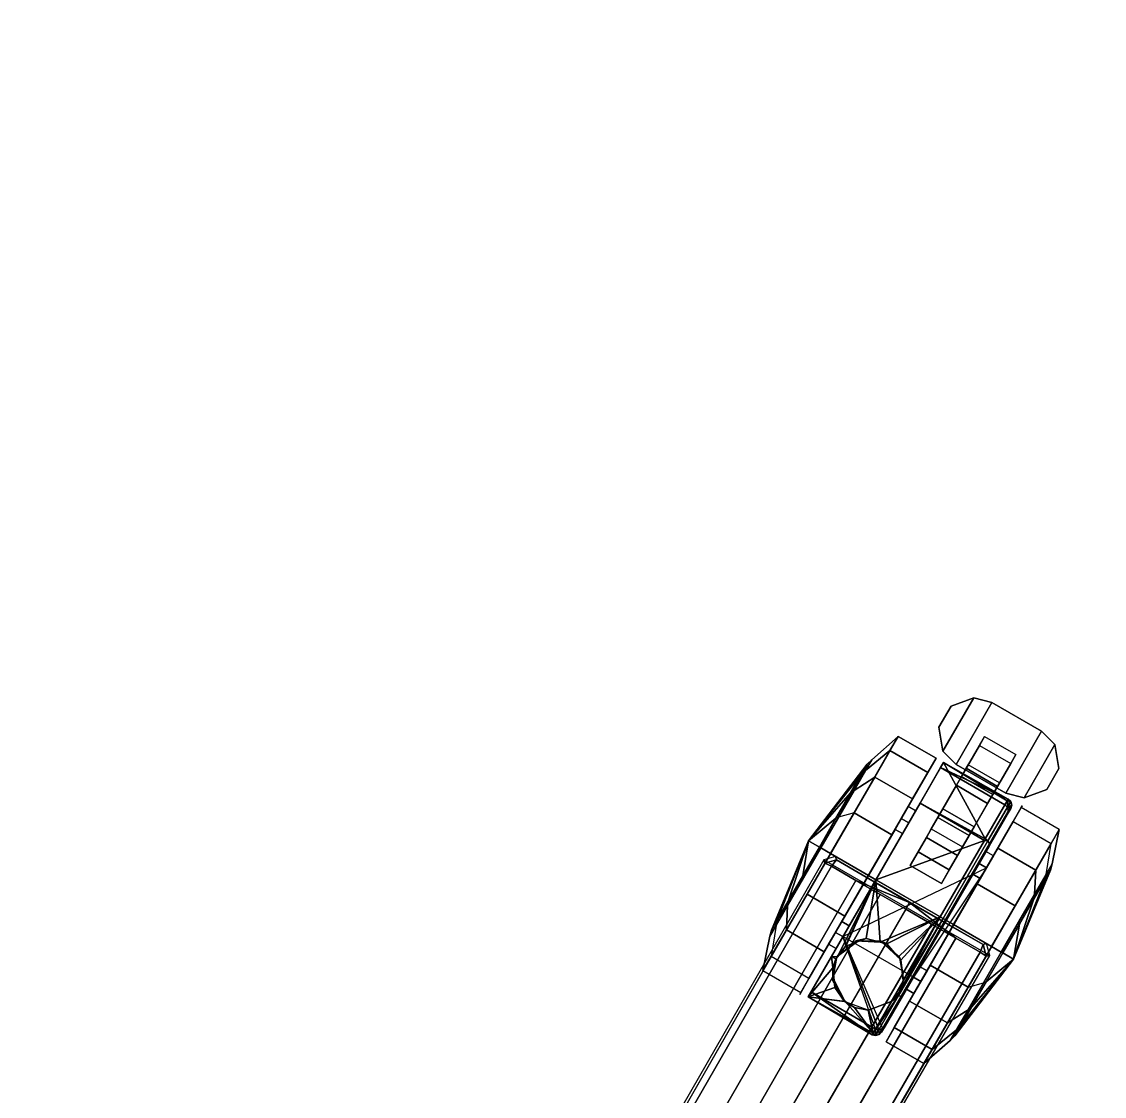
# Model space of a CAD drawing. Header units: inches. Extents: x -1507 to 39677, y -2256 to 26424.
# Drawn here: x 2717.25 to 2726.72, y 1595.8 to 1605.19 of the extents above; entities that cross this region are included whole.
import ezdxf

# ---------------------------------------------------------------- set-up
doc = ezdxf.new("R2010")
doc.units = ezdxf.units.IN
doc.layers.add('table leg', color=7, linetype='Continuous')
doc.layers.add('table top', color=7, linetype='Continuous')

msp = doc.modelspace()

# ---------------------------------------------------------------- linework, layer by layer
at = {"layer": 'table leg'}
for points in [[(2725.2707, 1599.0231, 120.6092), (2725.3765, 1599.2064, 120.6092), (2725.575, 1599.2802, 120.6092), (2725.306, 1598.8143, 120.6092)], [(2725.575, 1599.2802, 120.7692), (2725.3765, 1599.2064, 120.7692), (2725.2707, 1599.0231, 120.7692), (2725.306, 1598.8143, 120.7692)], [(2725.422, 1598.6971, 120.6092), (2725.306, 1598.8143, 120.6092), (2725.575, 1599.2802, 120.6092), (2725.7345, 1599.2383, 120.6092)], [(2725.575, 1599.2802, 120.7692), (2725.306, 1598.8143, 120.7692), (2725.422, 1598.6971, 120.7692), (2725.7345, 1599.2383, 120.7692)], [(2725.575, 1599.2802, 120.7692), (2725.575, 1599.2802, 120.6092), (2725.3765, 1599.2064, 120.6092), (2725.3765, 1599.2064, 120.7692)], [(2725.575, 1599.2802, 120.7692), (2725.7345, 1599.2383, 120.7692), (2725.7345, 1599.2383, 120.6092), (2725.575, 1599.2802, 120.6092)], [(2725.2707, 1599.0231, 120.7692), (2725.3765, 1599.2064, 120.7692), (2725.3765, 1599.2064, 120.6092), (2725.2707, 1599.0231, 120.6092)], [(2725.422, 1598.6971, 120.6092), (2725.7345, 1599.2383, 120.6092), (2726.1675, 1598.9883, 120.6092), (2725.855, 1598.4471, 120.6092)], [(2726.1675, 1598.9883, 120.7692), (2725.7345, 1599.2383, 120.7692), (2725.422, 1598.6971, 120.7692), (2725.855, 1598.4471, 120.7692)], [(2726.1675, 1598.9883, 120.7692), (2726.1675, 1598.9883, 120.6092), (2725.7345, 1599.2383, 120.6092), (2725.7345, 1599.2383, 120.7692)], [(2725.2707, 1599.0231, 120.7692), (2725.2707, 1599.0231, 120.6092), (2725.306, 1598.8143, 120.6092), (2725.306, 1598.8143, 120.7692)], [(2726.0145, 1598.4052, 120.6092), (2725.855, 1598.4471, 120.6092), (2726.1675, 1598.9883, 120.6092), (2726.2835, 1598.8711, 120.6092)], [(2726.1675, 1598.9883, 120.7692), (2725.855, 1598.4471, 120.7692), (2726.0145, 1598.4052, 120.7692), (2726.2835, 1598.8711, 120.7692)], [(2726.2835, 1598.8711, 120.7692), (2726.2835, 1598.8711, 120.6092), (2726.1675, 1598.9883, 120.6092), (2726.1675, 1598.9883, 120.7692)], [(2724.9146, 1598.9428, 121.1375), (2724.684, 1598.7395, 121.0862), (2724.5293, 1598.4717, 121.6218), (2724.7094, 1598.5873, 121.8484)], [(2724.8433, 1598.8193, 120.3292), (2724.6303, 1598.6465, 120.4771), (2724.684, 1598.7395, 121.0862), (2724.9146, 1598.9428, 121.1375)], [(2725.0406, 1598.3961, 121.8484), (2725.2458, 1598.7515, 121.1375), (2724.9146, 1598.9428, 121.1375), (2724.7094, 1598.5873, 121.8484)], [(2725.2458, 1598.7515, 121.1375), (2725.1746, 1598.6281, 120.3292), (2724.8433, 1598.8193, 120.3292), (2724.9146, 1598.9428, 121.1375)], [(2724.5289, 1598.2748, 119.8015), (2724.3934, 1598.2362, 120.0795), (2724.6303, 1598.6465, 120.4771), (2724.8433, 1598.8193, 120.3292)], [(2725.1746, 1598.6281, 120.3292), (2724.8601, 1598.0835, 119.8015), (2724.5289, 1598.2748, 119.8015), (2724.8433, 1598.8193, 120.3292)], [(2725.422, 1598.6971, 120.7692), (2725.306, 1598.8143, 120.7692), (2725.306, 1598.8143, 120.6092), (2725.422, 1598.6971, 120.6092)], [(2725.8981, 1598.7068, 120.2054), (2725.7408, 1598.4343, 119.9368), (2725.468, 1598.5918, 119.9368), (2725.6254, 1598.8643, 120.2054)], [(2726.0145, 1598.4052, 120.6092), (2726.2835, 1598.8711, 120.6092), (2726.3188, 1598.6624, 120.6092), (2726.213, 1598.479, 120.6092)], [(2726.3188, 1598.6624, 120.7692), (2726.2835, 1598.8711, 120.7692), (2726.0145, 1598.4052, 120.7692), (2726.213, 1598.479, 120.7692)], [(2726.2835, 1598.8711, 120.7692), (2726.3188, 1598.6624, 120.7692), (2726.3188, 1598.6624, 120.6092), (2726.2835, 1598.8711, 120.6092)], [(2724.4992, 1598.4489, 121.5803), (2724.6446, 1598.7007, 121.0768), (2724.131, 1598.0306, 120.9292)], [(2724.6446, 1598.7007, 121.0768), (2724.5941, 1598.6132, 120.5042), (2724.131, 1598.0306, 120.9292)], [(2724.4992, 1598.4489, 121.5803), (2724.5293, 1598.4717, 121.6218), (2724.684, 1598.7395, 121.0862), (2724.6446, 1598.7007, 121.0768)], [(2724.6446, 1598.7007, 121.0768), (2724.684, 1598.7395, 121.0862), (2724.6303, 1598.6465, 120.4771), (2724.5941, 1598.6132, 120.5042)], [(2725.1065, 1598.3606, 121.8465), (2725.6764, 1598.0477, 121.8346), (2725.3111, 1598.715, 121.1318)], [(2725.3111, 1598.715, 121.1318), (2725.8768, 1598.3949, 121.0954), (2725.2854, 1598.6705, 120.5292)], [(2725.8686, 1598.3806, 121.1259), (2725.3111, 1598.715, 121.1318), (2725.6764, 1598.0477, 121.8346)], [(2725.8768, 1598.3949, 121.0954), (2725.3111, 1598.715, 121.1318), (2725.8686, 1598.3806, 121.1259)], [(2725.422, 1598.6971, 120.7692), (2725.422, 1598.6971, 120.6092), (2725.855, 1598.4471, 120.6092), (2725.855, 1598.4471, 120.7692)], [(2724.131, 1598.0306, 120.9292), (2724.5941, 1598.6132, 120.5042), (2724.3714, 1598.2275, 120.1304)], [(2724.5941, 1598.6132, 120.5042), (2724.6303, 1598.6465, 120.4771), (2724.3934, 1598.2362, 120.0795), (2724.3714, 1598.2275, 120.1304)], [(2725.8483, 1598.3455, 120.5292), (2725.2854, 1598.6705, 120.5292), (2725.8768, 1598.3949, 121.0954)], [(2725.6968, 1598.358, 120.208), (2725.7826, 1598.5066, 120.3734), (2725.5098, 1598.6641, 120.3734), (2725.424, 1598.5155, 120.208)], [(2725.7826, 1598.5066, 120.3734), (2725.7999, 1598.5366, 120.6092), (2725.5271, 1598.6941, 120.6092), (2725.5098, 1598.6641, 120.3734)], [(2726.213, 1598.479, 120.7692), (2726.213, 1598.479, 120.6092), (2726.3188, 1598.6624, 120.6092), (2726.3188, 1598.6624, 120.7692)], [(2724.7094, 1598.5873, 121.8484), (2724.5293, 1598.4717, 121.6218), (2724.2388, 1597.9684, 121.8333), (2724.3237, 1597.9193, 122.1292)], [(2724.6549, 1597.7281, 122.1292), (2725.0406, 1598.3961, 121.8484), (2724.7094, 1598.5873, 121.8484), (2724.3237, 1597.9193, 122.1292)], [(2725.7408, 1598.4343, 119.9368), (2725.5343, 1598.0766, 119.9114), (2725.2615, 1598.2341, 119.9114), (2725.468, 1598.5918, 119.9368)], [(2725.5783, 1598.1528, 120.1821), (2725.6968, 1598.358, 120.208), (2725.424, 1598.5155, 120.208), (2725.3055, 1598.3103, 120.1821)], [(2724.131, 1598.0306, 120.9292), (2724.226, 1597.9757, 121.7792), (2724.4992, 1598.4489, 121.5803)], [(2724.226, 1597.9757, 121.7792), (2724.2388, 1597.9684, 121.8333), (2724.5293, 1598.4717, 121.6218), (2724.4992, 1598.4489, 121.5803)], [(2725.855, 1598.4471, 120.7692), (2725.855, 1598.4471, 120.6092), (2726.0145, 1598.4052, 120.6092), (2726.0145, 1598.4052, 120.7692)], [(2726.213, 1598.479, 120.7692), (2726.0145, 1598.4052, 120.7692), (2726.0145, 1598.4052, 120.6092), (2726.213, 1598.479, 120.6092)], [(2724.7197, 1597.6907, 122.1292), (2725.6683, 1598.0337, 121.8406), (2725.1065, 1598.3606, 121.8465)], [(2725.0023, 1598.3302, 121.0116), (2724.8872, 1598.1308, 121.4525), (2724.9522, 1598.0933, 121.4525), (2725.0673, 1598.2927, 121.0116)], [(2725.6764, 1598.0477, 121.8346), (2725.1065, 1598.3606, 121.8465), (2725.6683, 1598.0337, 121.8406)], [(2725.6764, 1598.0477, 121.8346), (2725.6988, 1598.0293, 121.8291), (2725.898, 1598.3744, 121.0944), (2725.8686, 1598.3806, 121.1259)], [(2725.907, 1598.3416, 121.0911), (2725.898, 1598.3744, 121.0944), (2725.6988, 1598.0293, 121.8291), (2725.7118, 1598.0035, 121.8109)], [(2725.907, 1598.3416, 121.0911), (2725.7118, 1598.0035, 121.8109), (2725.7087, 1597.9836, 121.7893), (2725.8991, 1598.3134, 121.0871)], [(2725.9904, 1598.3216, 121.1375), (2725.7852, 1597.9662, 121.8484), (2726.1165, 1597.775, 121.8484), (2726.3217, 1598.1304, 121.1375)], [(2725.8768, 1598.3949, 121.0954), (2725.8681, 1598.3234, 120.5292), (2725.8483, 1598.3455, 120.5292)], [(2725.8681, 1598.3234, 120.5292), (2725.8768, 1598.3949, 121.0954), (2725.898, 1598.3744, 121.0944)], [(2725.8722, 1598.3188, 120.5292), (2725.8681, 1598.3234, 120.5292), (2725.898, 1598.3744, 121.0944)], [(2725.8686, 1598.3806, 121.1259), (2725.898, 1598.3744, 121.0944), (2725.8768, 1598.3949, 121.0954)], [(2725.898, 1598.3744, 121.0944), (2725.907, 1598.3416, 121.0911), (2725.8722, 1598.3188, 120.5292)], [(2725.8748, 1598.2899, 120.5292), (2725.8722, 1598.3188, 120.5292), (2725.907, 1598.3416, 121.0911)], [(2725.8758, 1598.2791, 120.5292), (2725.8748, 1598.2899, 120.5292), (2725.907, 1598.3416, 121.0911)], [(2725.8758, 1598.2791, 120.5292), (2725.907, 1598.3416, 121.0911), (2725.8991, 1598.3134, 121.0871)], [(2724.8601, 1598.0835, 119.8015), (2724.4497, 1597.3727, 119.8015), (2724.1185, 1597.5639, 119.8015), (2724.5289, 1598.2748, 119.8015)], [(2724.3714, 1598.2275, 120.1304), (2724.226, 1597.9757, 120.0792), (2724.131, 1598.0306, 120.9292)], [(2724.3714, 1598.2275, 120.1304), (2724.3934, 1598.2362, 120.0795), (2724.2388, 1597.9684, 120.025), (2724.226, 1597.9757, 120.0792)], [(2725.5343, 1598.0766, 119.9114), (2725.3617, 1597.7776, 120.1394), (2725.0889, 1597.9351, 120.1394), (2725.2615, 1598.2341, 119.9114)], [(2725.4766, 1597.9767, 120.3064), (2725.5783, 1598.1528, 120.1821), (2725.3055, 1598.3103, 120.1821), (2725.2038, 1598.1342, 120.3064)], [(2725.8991, 1598.3134, 121.0871), (2725.8683, 1598.2602, 120.5292), (2725.8758, 1598.2791, 120.5292)], [(2724.8872, 1598.1308, 121.4525), (2724.6548, 1597.7282, 121.6292), (2724.7197, 1597.6907, 121.6292), (2724.9522, 1598.0933, 121.4525)], [(2725.6047, 1597.6536, 119.8015), (2725.9192, 1598.1982, 120.3292), (2726.2504, 1598.0069, 120.3292), (2725.936, 1597.4624, 119.8015)], [(2726.1165, 1597.775, 121.8484), (2726.1063, 1597.5612, 121.6218), (2726.2609, 1597.829, 121.0862), (2726.3217, 1598.1304, 121.1375)], [(2726.3217, 1598.1304, 121.1375), (2726.2609, 1597.829, 121.0862), (2726.2072, 1597.736, 120.4771), (2726.2504, 1598.0069, 120.3292)], [(2725.6683, 1598.0337, 121.8406), (2724.7197, 1597.6907, 122.1292), (2725.2826, 1597.3657, 122.1292)], [(2725.2826, 1597.3657, 122.1292), (2725.3074, 1597.3514, 122.1219), (2725.6988, 1598.0293, 121.8291), (2725.6683, 1598.0337, 121.8406)], [(2725.6683, 1598.0337, 121.8406), (2725.6988, 1598.0293, 121.8291), (2725.6764, 1598.0477, 121.8346)], [(2723.858, 1597.3382, 120.5042), (2723.8075, 1597.2508, 121.0768), (2724.131, 1598.0306, 120.9292)], [(2724.131, 1598.0306, 120.9292), (2723.8075, 1597.2508, 121.0768), (2723.9528, 1597.5026, 121.5803)], [(2724.0807, 1597.724, 120.1304), (2723.858, 1597.3382, 120.5042), (2724.131, 1598.0306, 120.9292)], [(2724.3237, 1597.9193, 122.1292), (2724.2388, 1597.9684, 121.8333), (2723.9482, 1597.4651, 121.6218), (2723.938, 1597.2513, 121.8484)], [(2723.9528, 1597.5026, 121.5803), (2723.9482, 1597.4651, 121.6218), (2724.2388, 1597.9684, 121.8333), (2724.226, 1597.9757, 121.7792)], [(2723.9528, 1597.5026, 121.5803), (2724.226, 1597.9757, 121.7792), (2724.131, 1598.0306, 120.9292)], [(2724.226, 1597.9757, 120.0792), (2724.0807, 1597.724, 120.1304), (2724.131, 1598.0306, 120.9292)], [(2724.226, 1597.9757, 120.0792), (2724.2388, 1597.9684, 120.025), (2724.0841, 1597.7006, 120.0795), (2724.0807, 1597.724, 120.1304)], [(2725.7118, 1598.0035, 121.8109), (2725.6988, 1598.0293, 121.8291), (2725.3074, 1597.3514, 122.1219), (2725.3283, 1597.3393, 122.0978)], [(2725.7118, 1598.0035, 121.8109), (2725.3283, 1597.3393, 122.0978), (2725.3346, 1597.3357, 122.0692), (2725.7087, 1597.9836, 121.7893)], [(2725.7852, 1597.9662, 121.8484), (2725.3995, 1597.2982, 122.1292), (2725.7308, 1597.1069, 122.1292), (2726.1165, 1597.775, 121.8484)], [(2724.2693, 1597.0601, 121.8484), (2724.6549, 1597.7281, 122.1292), (2724.3237, 1597.9193, 122.1292), (2723.938, 1597.2513, 121.8484)], [(2724.3666, 1597.8945, 122.2895), (2724.2661, 1597.8658, 122.2923), (2724.2741, 1597.8359, 122.918), (2724.3746, 1597.8645, 122.918)], [(2725.7147, 1597.0295, 122.2923), (2725.6874, 1597.1319, 122.2895), (2724.3666, 1597.8945, 122.2895), (2724.2661, 1597.8658, 122.2923)], [(2724.2741, 1597.8359, 122.918), (2724.3311, 1597.808, 122.9894), (2724.3746, 1597.8645, 122.918)], [(2724.3311, 1597.808, 122.9894), (2724.5443, 1597.6849, 123.0233), (2725.015, 1597.4924, 122.9763), (2724.3746, 1597.8645, 122.918)], [(2725.6574, 1597.1239, 122.918), (2725.6874, 1597.1319, 122.2895), (2724.3666, 1597.8945, 122.2895), (2724.3746, 1597.8645, 122.918)], [(2724.3746, 1597.8645, 122.918), (2724.3746, 1597.8645, 122.918), (2725.015, 1597.4924, 122.9763), (2725.6574, 1597.1239, 122.918)], [(2725.3617, 1597.7776, 120.1394), (2725.2922, 1597.6573, 120.5292), (2725.0194, 1597.8148, 120.5292), (2725.0889, 1597.9351, 120.1394)], [(2725.6821, 1597.9377, 121.0116), (2725.567, 1597.7383, 121.4525), (2725.632, 1597.7008, 121.4525), (2725.7471, 1597.9002, 121.0116)], [(2721.3345, 1592.7124, 123.3749), (2721.3847, 1592.6879, 123.4446), (2724.3311, 1597.808, 122.9894), (2724.2741, 1597.8359, 122.918)], [(2721.5952, 1592.5663, 123.484), (2724.5443, 1597.6849, 123.0233), (2724.3311, 1597.808, 122.9894), (2721.3847, 1592.6879, 123.4446)], [(2725.0474, 1596.8382, 120.5292), (2724.4325, 1597.1932, 120.5292), (2725.6868, 1597.7957, 120.5292)], [(2725.7308, 1597.1069, 122.1292), (2725.8157, 1597.0579, 121.8333), (2726.1063, 1597.5612, 121.6218), (2726.1165, 1597.775, 121.8484)], [(2726.1965, 1597.6881, 120.5042), (2726.247, 1597.7755, 121.0768), (2725.9235, 1596.9957, 120.9292)], [(2725.9235, 1596.9957, 120.9292), (2726.247, 1597.7755, 121.0768), (2726.1016, 1597.5237, 121.5803)], [(2726.247, 1597.7755, 121.0768), (2726.2609, 1597.829, 121.0862), (2726.1063, 1597.5612, 121.6218), (2726.1016, 1597.5237, 121.5803)], [(2726.1965, 1597.6881, 120.5042), (2726.2072, 1597.736, 120.4771), (2726.2609, 1597.829, 121.0862), (2726.247, 1597.7755, 121.0768)], [(2721.8119, 1592.4412, 123.5206), (2724.7584, 1597.5613, 123.0476), (2724.5443, 1597.6849, 123.0233), (2721.5952, 1592.5663, 123.484)], [(2724.0807, 1597.724, 120.1304), (2724.0841, 1597.7006, 120.0795), (2723.8472, 1597.2903, 120.4771), (2723.858, 1597.3382, 120.5042)], [(2724.3329, 1597.0208, 121.8465), (2724.3848, 1597.0175, 121.8635), (2724.7197, 1597.6907, 122.1292)], [(2724.4482, 1597.1005, 121.9399), (2724.7197, 1597.6907, 122.1292), (2724.3848, 1597.0175, 121.8635)], [(2724.6548, 1597.7282, 121.6292), (2724.4223, 1597.3256, 121.4525), (2724.4873, 1597.2881, 121.4525), (2724.7197, 1597.6907, 121.6292)], [(2724.4482, 1597.1005, 121.9399), (2724.4587, 1597.1091, 121.9478), (2724.7197, 1597.6907, 122.1292)], [(2724.4587, 1597.1091, 121.9478), (2724.5504, 1597.1435, 121.988), (2724.6362, 1597.1758, 122.0256), (2724.7197, 1597.6907, 122.1292)], [(2724.7584, 1597.5613, 123.0476), (2724.9816, 1597.4324, 123.0699), (2725.015, 1597.4924, 122.9763), (2724.5443, 1597.6849, 123.0233)], [(2724.7197, 1597.6907, 122.1292), (2724.6362, 1597.1758, 122.0256), (2724.756, 1597.1453, 122.0396)], [(2724.756, 1597.1453, 122.0396), (2725.2826, 1597.3657, 122.1292), (2724.7197, 1597.6907, 122.1292)], [(2725.567, 1597.7383, 121.4525), (2725.3346, 1597.3357, 121.6292), (2725.3995, 1597.2982, 121.6292), (2725.632, 1597.7008, 121.4525)], [(2725.9738, 1597.3023, 120.1304), (2726.1965, 1597.6881, 120.5042), (2725.9235, 1596.9957, 120.9292)], [(2725.9738, 1597.3023, 120.1304), (2725.9703, 1597.3257, 120.0795), (2726.2072, 1597.736, 120.4771), (2726.1965, 1597.6881, 120.5042)], [(2724.9816, 1597.4324, 123.0699), (2724.7584, 1597.5613, 123.0476), (2721.8119, 1592.4412, 123.5206), (2722.0289, 1592.3159, 123.5417)], [(2724.4497, 1597.3727, 119.8015), (2724.1353, 1596.8281, 120.3292), (2723.8041, 1597.0193, 120.3292), (2724.1185, 1597.5639, 119.8015)], [(2725.1943, 1596.9428, 119.8015), (2725.6047, 1597.6536, 119.8015), (2725.936, 1597.4624, 119.8015), (2725.5256, 1596.7515, 119.8015)], [(2726.1016, 1597.5237, 121.5803), (2726.1063, 1597.5612, 121.6218), (2725.8157, 1597.0579, 121.8333), (2725.8285, 1597.0506, 121.7792)], [(2723.8075, 1597.2508, 121.0768), (2723.7935, 1597.1972, 121.0862), (2723.9482, 1597.4651, 121.6218), (2723.9528, 1597.5026, 121.5803)], [(2725.4188, 1597.18, 123.0233), (2725.015, 1597.4924, 122.9763), (2724.9816, 1597.4324, 123.0699), (2725.2048, 1597.3035, 123.0476)], [(2725.4188, 1597.18, 123.0233), (2725.6321, 1597.0568, 122.9894), (2725.6574, 1597.1239, 122.918), (2725.015, 1597.4924, 122.9763)], [(2726.1016, 1597.5237, 121.5803), (2725.8285, 1597.0506, 121.7792), (2725.9235, 1596.9957, 120.9292)], [(2722.0269, 1592.3171, 123.5417), (2722.244, 1592.1918, 123.5206), (2725.2048, 1597.3035, 123.0476), (2724.9816, 1597.4324, 123.0699)], [(2723.938, 1597.2513, 121.8484), (2723.9482, 1597.4651, 121.6218), (2723.7935, 1597.1972, 121.0862), (2723.7328, 1596.8959, 121.1375)], [(2722.4606, 1592.0667, 123.484), (2725.4188, 1597.18, 123.0233), (2725.2048, 1597.3035, 123.0476), (2722.244, 1592.1918, 123.5206)], [(2723.7328, 1596.8959, 121.1375), (2723.7935, 1597.1972, 121.0862), (2723.8472, 1597.2903, 120.4771), (2723.8041, 1597.0193, 120.3292)], [(2723.858, 1597.3382, 120.5042), (2723.8472, 1597.2903, 120.4771), (2723.7935, 1597.1972, 121.0862), (2723.8075, 1597.2508, 121.0768)], [(2724.4223, 1597.3256, 121.4525), (2724.3072, 1597.1262, 121.0116), (2724.3721, 1597.0887, 121.0116), (2724.4873, 1597.2881, 121.4525)], [(2725.2826, 1597.3657, 122.1292), (2724.756, 1597.1453, 122.0396), (2724.8152, 1597.1303, 122.0465)], [(2725.2826, 1597.3657, 122.1292), (2724.8152, 1597.1303, 122.0465), (2724.9159, 1597.014, 122.0252)], [(2724.9159, 1597.014, 122.0252), (2724.9393, 1596.9871, 122.0202), (2725.2826, 1597.3657, 122.1292)], [(2725.3283, 1597.3393, 122.0978), (2725.3074, 1597.3514, 122.1219), (2724.916, 1596.6735, 121.8291), (2724.9448, 1596.6751, 121.8109)], [(2725.3074, 1597.3514, 122.1219), (2724.9228, 1596.7074, 121.8626), (2724.916, 1596.6735, 121.8291)], [(2725.3074, 1597.3514, 122.1219), (2725.2826, 1597.3657, 122.1292), (2724.9228, 1596.7074, 121.8626)], [(2724.9592, 1596.8055, 121.9399), (2724.9228, 1596.7074, 121.8626), (2725.2826, 1597.3657, 122.1292)], [(2724.9588, 1596.8093, 121.9416), (2725.2826, 1597.3657, 122.1292), (2724.9393, 1596.9871, 122.0202)], [(2725.3283, 1597.3393, 122.0978), (2724.9448, 1596.6751, 121.8109), (2724.9605, 1596.6878, 121.7893), (2725.3346, 1597.3357, 122.0692)], [(2725.2826, 1597.3657, 122.1292), (2724.9588, 1596.8093, 121.9416), (2724.9592, 1596.8055, 121.9399)], [(2725.3995, 1597.2982, 122.1292), (2725.0139, 1596.6302, 121.8484), (2725.3451, 1596.4389, 121.8484), (2725.7308, 1597.1069, 122.1292)], [(2725.3346, 1597.3357, 121.6292), (2725.1021, 1596.9331, 121.4525), (2725.1671, 1596.8956, 121.4525), (2725.3995, 1597.2982, 121.6292)], [(2725.8285, 1597.0506, 120.0792), (2725.8157, 1597.0579, 120.025), (2725.9703, 1597.3257, 120.0795), (2725.9738, 1597.3023, 120.1304)], [(2725.8285, 1597.0506, 120.0792), (2725.9738, 1597.3023, 120.1304), (2725.9235, 1596.9957, 120.9292)], [(2724.0641, 1596.7046, 121.1375), (2724.2693, 1597.0601, 121.8484), (2723.938, 1597.2513, 121.8484), (2723.7328, 1596.8959, 121.1375)], [(2724.3072, 1597.1262, 121.0116), (2724.3675, 1597.2307, 120.5292), (2724.4325, 1597.1932, 120.5292), (2724.3721, 1597.0887, 121.0116)], [(2724.4325, 1597.1932, 120.5292), (2724.7774, 1596.3907, 120.5292), (2724.7455, 1596.3794, 120.5292)], [(2724.7455, 1596.3794, 120.5292), (2724.7169, 1596.3859, 120.5292), (2724.4325, 1597.1932, 120.5292), (2724.7455, 1596.3794, 120.5292)], [(2722.6712, 1591.9451, 123.4446), (2725.6321, 1597.0568, 122.9894), (2725.4188, 1597.18, 123.0233), (2722.4606, 1592.0667, 123.484)], [(2724.4482, 1597.1005, 121.9399), (2724.3848, 1597.0175, 121.8635), (2724.3707, 1596.999, 121.8465), (2724.3815, 1597.0199, 122.3292)], [(2724.5453, 1597.1573, 122.3292), (2724.5504, 1597.1435, 121.988), (2724.3815, 1597.0199, 122.3292)], [(2724.4587, 1597.1091, 121.9478), (2724.3815, 1597.0199, 122.3292), (2724.5504, 1597.1435, 121.988)], [(2724.3815, 1597.0199, 122.3292), (2724.4587, 1597.1091, 121.9478), (2724.4482, 1597.1005, 121.9399)], [(2724.5504, 1597.1435, 121.988), (2724.5453, 1597.1573, 122.3292), (2724.6362, 1597.1758, 122.0256)], [(2724.756, 1597.1453, 122.0396), (2724.6362, 1597.1758, 122.0256), (2724.5453, 1597.1573, 122.3292)], [(2724.5453, 1597.1573, 122.3292), (2724.759, 1597.1573, 122.3292), (2724.756, 1597.1453, 122.0396)], [(2724.759, 1597.1573, 122.3292), (2724.8152, 1597.1303, 122.0465), (2724.756, 1597.1453, 122.0396)], [(2724.8152, 1597.1303, 122.0465), (2724.759, 1597.1573, 122.3292), (2724.9159, 1597.014, 122.0252)], [(2724.9228, 1597.0199, 122.3292), (2724.9159, 1597.014, 122.0252), (2724.759, 1597.1573, 122.3292)], [(2725.3451, 1596.4389, 121.8484), (2725.5251, 1596.5546, 121.6218), (2725.8157, 1597.0579, 121.8333), (2725.7308, 1597.1069, 122.1292)], [(2725.6321, 1597.0568, 122.9894), (2725.6848, 1597.0215, 122.918), (2725.6574, 1597.1239, 122.918)], [(2725.7147, 1597.0295, 122.2923), (2725.6874, 1597.1319, 122.2895), (2725.6574, 1597.1239, 122.918), (2725.6848, 1597.0215, 122.918)], [(2725.6848, 1597.0215, 122.918), (2725.6321, 1597.0568, 122.9894), (2722.6712, 1591.9451, 123.4446), (2722.7175, 1591.9139, 123.3749)], [(2724.1283, 1596.6664, 121.1318), (2724.3451, 1596.9219, 121.7731), (2724.3329, 1597.0208, 121.8465)], [(2724.3329, 1597.0208, 121.8465), (2724.3702, 1596.9984, 121.8459), (2724.3707, 1596.999, 121.8465)], [(2724.3702, 1596.9984, 121.8459), (2724.3329, 1597.0208, 121.8465), (2724.3451, 1596.9219, 121.7731)], [(2724.3848, 1597.0175, 121.8635), (2724.3329, 1597.0208, 121.8465), (2724.3707, 1596.999, 121.8465)], [(2724.3815, 1597.0199, 122.3292), (2724.3707, 1596.999, 121.8465), (2724.3702, 1596.9984, 121.8459), (2724.3444, 1596.8094, 122.3292)], [(2724.3444, 1596.8094, 122.3292), (2724.3702, 1596.9984, 121.8459), (2724.3451, 1596.9219, 121.7731)], [(2724.9159, 1597.014, 122.0252), (2724.9228, 1597.0199, 122.3292), (2724.9393, 1596.9871, 122.0202)], [(2724.9599, 1596.8094, 122.3292), (2724.9393, 1596.9871, 122.0202), (2724.9228, 1597.0199, 122.3292)], [(2725.5553, 1596.5774, 121.5803), (2725.4099, 1596.3256, 121.0768), (2725.9235, 1596.9957, 120.9292)], [(2725.4099, 1596.3256, 121.0768), (2725.4604, 1596.4131, 120.5042), (2725.9235, 1596.9957, 120.9292)], [(2725.9235, 1596.9957, 120.9292), (2725.4604, 1596.4131, 120.5042), (2725.6831, 1596.7988, 120.1304)], [(2725.8285, 1597.0506, 121.7792), (2725.8157, 1597.0579, 121.8333), (2725.5251, 1596.5546, 121.6218), (2725.5553, 1596.5774, 121.5803)], [(2725.9235, 1596.9957, 120.9292), (2725.8285, 1597.0506, 121.7792), (2725.5553, 1596.5774, 121.5803)], [(2725.6831, 1596.7988, 120.1304), (2725.6611, 1596.7901, 120.0795), (2725.8157, 1597.0579, 120.025), (2725.8285, 1597.0506, 120.0792)], [(2725.6831, 1596.7988, 120.1304), (2725.8285, 1597.0506, 120.0792), (2725.9235, 1596.9957, 120.9292)], [(2724.3611, 1596.7499, 121.6013), (2724.3555, 1596.8106, 121.6619), (2724.3451, 1596.9219, 121.7731), (2724.1283, 1596.6664, 121.1318)], [(2724.3555, 1596.8106, 121.6619), (2724.3444, 1596.8094, 122.3292), (2724.3451, 1596.9219, 121.7731)], [(2724.8799, 1596.3982, 120.3292), (2725.1943, 1596.9428, 119.8015), (2725.5256, 1596.7515, 119.8015), (2725.2112, 1596.2069, 120.3292)], [(2724.9393, 1596.9871, 122.0202), (2724.9599, 1596.8094, 122.3292), (2724.9588, 1596.8093, 121.9416)], [(2725.1021, 1596.9331, 121.4525), (2724.987, 1596.7337, 121.0116), (2725.052, 1596.6962, 121.0116), (2725.1671, 1596.8956, 121.4525)], [(2724.3444, 1596.8094, 122.3292), (2724.3555, 1596.8106, 121.6619), (2724.4513, 1596.6243, 122.3292)], [(2724.3611, 1596.7499, 121.6013), (2724.4513, 1596.6243, 122.3292), (2724.3555, 1596.8106, 121.6619)], [(2724.853, 1596.6243, 122.3292), (2724.9592, 1596.8055, 121.9399), (2724.9599, 1596.8094, 122.3292)], [(2724.9592, 1596.8055, 121.9399), (2724.853, 1596.6243, 122.3292), (2724.9228, 1596.7074, 121.8626)], [(2724.9592, 1596.8055, 121.9399), (2724.9588, 1596.8093, 121.9416), (2724.9599, 1596.8094, 122.3292)], [(2724.987, 1596.7337, 121.0116), (2725.0474, 1596.8382, 120.5292), (2725.1123, 1596.8007, 120.5292), (2725.052, 1596.6962, 121.0116)], [(2724.3611, 1596.7499, 121.6013), (2724.1283, 1596.6664, 121.1318), (2724.447, 1596.6279, 121.4977)], [(2724.154, 1596.7109, 120.5292), (2724.6884, 1596.3365, 121.0954), (2724.1283, 1596.6664, 121.1318)], [(2724.6884, 1596.3365, 121.0954), (2724.154, 1596.7109, 120.5292), (2724.7169, 1596.3859, 120.5292)], [(2724.4517, 1596.625, 121.4974), (2724.3611, 1596.7499, 121.6013), (2724.447, 1596.6279, 121.4977)], [(2724.3611, 1596.7499, 121.6013), (2724.4517, 1596.625, 121.4974), (2724.4513, 1596.6243, 122.3292)], [(2725.5256, 1596.7515, 119.8015), (2725.6611, 1596.7901, 120.0795), (2725.4242, 1596.3798, 120.4771), (2725.2112, 1596.2069, 120.3292)], [(2725.4604, 1596.4131, 120.5042), (2725.4242, 1596.3798, 120.4771), (2725.6611, 1596.7901, 120.0795), (2725.6831, 1596.7988, 120.1304)], [(2724.6962, 1596.35, 121.1269), (2724.1283, 1596.6664, 121.1318), (2724.6884, 1596.3365, 121.0954)], [(2724.1283, 1596.6664, 121.1318), (2724.6962, 1596.35, 121.1269), (2724.4517, 1596.625, 121.4974)], [(2724.4517, 1596.625, 121.4974), (2724.447, 1596.6279, 121.4977), (2724.1283, 1596.6664, 121.1318)], [(2724.5319, 1596.5752, 121.4918), (2724.4513, 1596.6243, 122.3292), (2724.4517, 1596.625, 121.4974)], [(2724.4513, 1596.6243, 122.3292), (2724.5319, 1596.5752, 121.4918), (2724.6521, 1596.5512, 122.3292)], [(2724.5319, 1596.5752, 121.4918), (2724.4517, 1596.625, 121.4974), (2724.6962, 1596.35, 121.1269)], [(2724.8525, 1596.6255, 121.7693), (2724.853, 1596.6243, 122.3292), (2724.6521, 1596.5512, 122.3292), (2724.6564, 1596.5512, 121.5637)], [(2724.8525, 1596.6255, 121.7693), (2724.6564, 1596.5512, 121.5637), (2724.6962, 1596.35, 121.1269)], [(2724.7168, 1596.3284, 121.0944), (2724.916, 1596.6735, 121.8291), (2724.6962, 1596.35, 121.1269)], [(2724.8561, 1596.6269, 121.7731), (2724.6962, 1596.35, 121.1269), (2724.916, 1596.6735, 121.8291)], [(2724.6962, 1596.35, 121.1269), (2724.8561, 1596.6269, 121.7731), (2724.8525, 1596.6255, 121.7693)], [(2724.9448, 1596.6751, 121.8109), (2724.916, 1596.6735, 121.8291), (2724.7168, 1596.3284, 121.0944), (2724.7496, 1596.337, 121.0911)], [(2724.9448, 1596.6751, 121.8109), (2724.7496, 1596.337, 121.0911), (2724.7701, 1596.3579, 121.0871), (2724.9605, 1596.6878, 121.7893)], [(2725.0139, 1596.6302, 121.8484), (2724.8087, 1596.2748, 121.1375), (2725.1399, 1596.0835, 121.1375), (2725.3451, 1596.4389, 121.8484)], [(2724.8525, 1596.6255, 121.7693), (2724.8561, 1596.6269, 121.7731), (2724.853, 1596.6243, 122.3292)], [(2724.9, 1596.6799, 121.8319), (2724.9228, 1596.7074, 121.8626), (2724.853, 1596.6243, 122.3292)], [(2724.9, 1596.6799, 121.8319), (2724.853, 1596.6243, 122.3292), (2724.8561, 1596.6269, 121.7731)], [(2724.916, 1596.6735, 121.8291), (2724.9, 1596.6799, 121.8319), (2724.8561, 1596.6269, 121.7731)], [(2724.9, 1596.6799, 121.8319), (2724.916, 1596.6735, 121.8291), (2724.9228, 1596.7074, 121.8626)], [(2724.6523, 1596.552, 121.5614), (2724.6521, 1596.5512, 122.3292), (2724.5319, 1596.5752, 121.4918)], [(2724.6962, 1596.35, 121.1269), (2724.6523, 1596.552, 121.5614), (2724.5319, 1596.5752, 121.4918)], [(2724.6564, 1596.5512, 121.5637), (2724.6521, 1596.5512, 122.3292), (2724.6523, 1596.552, 121.5614)], [(2724.6523, 1596.552, 121.5614), (2724.6962, 1596.35, 121.1269), (2724.6564, 1596.5512, 121.5637)], [(2725.1399, 1596.0835, 121.1375), (2725.3705, 1596.2868, 121.0862), (2725.5251, 1596.5546, 121.6218), (2725.3451, 1596.4389, 121.8484)], [(2725.5553, 1596.5774, 121.5803), (2725.5251, 1596.5546, 121.6218), (2725.3705, 1596.2868, 121.0862), (2725.4099, 1596.3256, 121.0768)], [(2724.7169, 1596.3859, 120.5292), (2724.7168, 1596.3284, 121.0944), (2724.6884, 1596.3365, 121.0954)], [(2724.6962, 1596.35, 121.1269), (2724.6884, 1596.3365, 121.0954), (2724.7168, 1596.3284, 121.0944)], [(2724.7168, 1596.3284, 121.0944), (2724.7169, 1596.3859, 120.5292), (2724.7399, 1596.3785, 120.5292)], [(2724.7399, 1596.3785, 120.5292), (2724.7455, 1596.3794, 120.5292), (2724.7168, 1596.3284, 121.0944)], [(2724.7496, 1596.337, 121.0911), (2724.7168, 1596.3284, 121.0944), (2724.7455, 1596.3794, 120.5292)], [(2724.7455, 1596.3794, 120.5292), (2724.7682, 1596.3827, 120.5292), (2724.7496, 1596.337, 121.0911)], [(2724.8008, 1596.4112, 120.5292), (2724.7701, 1596.3579, 121.0871), (2724.7496, 1596.337, 121.0911), (2724.7774, 1596.3907, 120.5292)], [(2724.7774, 1596.3907, 120.5292), (2724.7496, 1596.337, 121.0911), (2724.7682, 1596.3827, 120.5292)], [(2724.8087, 1596.2748, 121.1375), (2724.8799, 1596.3982, 120.3292), (2725.2112, 1596.2069, 120.3292), (2725.1399, 1596.0835, 121.1375)], [(2725.2112, 1596.2069, 120.3292), (2725.4242, 1596.3798, 120.4771), (2725.3705, 1596.2868, 121.0862), (2725.1399, 1596.0835, 121.1375)], [(2725.4099, 1596.3256, 121.0768), (2725.3705, 1596.2868, 121.0862), (2725.4242, 1596.3798, 120.4771), (2725.4604, 1596.4131, 120.5042)]]:
    msp.add_3dface(points, dxfattribs=at)
for points, invisible_edges in [([(2725.6254, 1598.8643, 120.2054), (2725.5098, 1598.6641, 120.3734), (2725.6704, 1598.9423, 120.6092)], 3), ([(2725.5271, 1598.6941, 120.6092), (2725.6704, 1598.9423, 120.6092), (2725.5098, 1598.6641, 120.3734)], 2), ([(2725.6704, 1598.9423, 120.6092), (2725.8981, 1598.7068, 120.2054), (2725.6254, 1598.8643, 120.2054)], 3), ([(2725.6704, 1598.9423, 120.6092), (2725.9432, 1598.7848, 120.6092), (2725.8981, 1598.7068, 120.2054)], 12), ([(2725.468, 1598.5918, 119.9368), (2725.424, 1598.5155, 120.208), (2725.6254, 1598.8643, 120.2054)], 3), ([(2725.5098, 1598.6641, 120.3734), (2725.6254, 1598.8643, 120.2054), (2725.424, 1598.5155, 120.208)], 3), ([(2725.0406, 1598.3961, 121.8484), (2724.8874, 1598.1307, 121.4525), (2725.2458, 1598.7515, 121.1375)], 3), ([(2725.0025, 1598.3301, 121.0116), (2725.2458, 1598.7515, 121.1375), (2724.8874, 1598.1307, 121.4525)], 3), ([(2725.2458, 1598.7515, 121.1375), (2725.0025, 1598.3301, 121.0116), (2725.1746, 1598.6281, 120.3292)], 3), ([(2725.2854, 1598.6705, 120.5292), (2725.0069, 1598.1882, 120.5292), (2725.3111, 1598.715, 121.1318)], 2), ([(2725.0673, 1598.2927, 121.0116), (2725.3111, 1598.715, 121.1318), (2725.0069, 1598.1882, 120.5292)], 3), ([(2725.3111, 1598.715, 121.1318), (2725.0673, 1598.2927, 121.0116), (2725.1065, 1598.3606, 121.8465)], 3), ([(2725.8981, 1598.7068, 120.2054), (2725.7826, 1598.5066, 120.3734), (2725.7408, 1598.4343, 119.9368)], 3), ([(2725.7826, 1598.5066, 120.3734), (2725.8981, 1598.7068, 120.2054), (2725.7999, 1598.5366, 120.6092)], 3), ([(2725.9432, 1598.7848, 120.6092), (2725.7999, 1598.5366, 120.6092), (2725.8981, 1598.7068, 120.2054)], 2), ([(2725.1746, 1598.6281, 120.3292), (2724.9422, 1598.2256, 120.5292), (2724.8601, 1598.0835, 119.8015)], 3), ([(2724.9422, 1598.2256, 120.5292), (2725.1746, 1598.6281, 120.3292), (2725.0025, 1598.3301, 121.0116)], 3), ([(2725.0069, 1598.1882, 120.5292), (2725.2854, 1598.6705, 120.5292), (2725.1614, 1598.0608, 120.5292)], 14), ([(2725.8483, 1598.3455, 120.5292), (2725.1614, 1598.0608, 120.5292), (2725.2854, 1598.6705, 120.5292)], 3), ([(2725.2615, 1598.2341, 119.9114), (2725.3055, 1598.3103, 120.1821), (2725.468, 1598.5918, 119.9368)], 3), ([(2725.424, 1598.5155, 120.208), (2725.468, 1598.5918, 119.9368), (2725.3055, 1598.3103, 120.1821)], 3), ([(2725.7408, 1598.4343, 119.9368), (2725.6968, 1598.358, 120.208), (2725.5343, 1598.0766, 119.9114)], 3), ([(2725.6968, 1598.358, 120.208), (2725.7408, 1598.4343, 119.9368), (2725.7826, 1598.5066, 120.3734)], 3), ([(2724.6549, 1597.7281, 122.1292), (2724.6549, 1597.7281, 121.6292), (2725.0406, 1598.3961, 121.8484)], 3), ([(2724.8874, 1598.1307, 121.4525), (2725.0406, 1598.3961, 121.8484), (2724.6549, 1597.7281, 121.6292)], 3), ([(2725.1065, 1598.3606, 121.8465), (2724.9522, 1598.0933, 121.4525), (2724.7197, 1597.6907, 122.1292)], 3), ([(2725.0069, 1598.1882, 120.5292), (2724.942, 1598.2257, 120.5292), (2725.0023, 1598.3302, 121.0116)], 12), ([(2724.9522, 1598.0933, 121.4525), (2725.1065, 1598.3606, 121.8465), (2725.0673, 1598.2927, 121.0116)], 3), ([(2725.0069, 1598.1882, 120.5292), (2725.0023, 1598.3302, 121.0116), (2725.0673, 1598.2927, 121.0116)], 3), ([(2725.1614, 1598.0608, 120.5292), (2725.8483, 1598.3455, 120.5292), (2725.8681, 1598.3234, 120.5292)], 13), ([(2725.5783, 1598.1528, 120.1821), (2725.5343, 1598.0766, 119.9114), (2725.6968, 1598.358, 120.208)], 3), ([(2725.7471, 1597.9002, 121.0116), (2725.9995, 1598.3374, 120.9292), (2725.6868, 1597.7957, 120.5292)], 3), ([(2725.9192, 1598.1982, 120.3292), (2725.6868, 1597.7957, 120.5292), (2725.9995, 1598.3374, 120.9292)], 3), ([(2725.7471, 1597.9002, 121.0116), (2725.9904, 1598.3216, 121.1375), (2725.9995, 1598.3374, 120.9292)], 13), ([(2725.9904, 1598.3216, 121.1375), (2725.7471, 1597.9002, 121.0116), (2725.7852, 1597.9662, 121.8484)], 3), ([(2725.8748, 1598.2899, 120.5292), (2725.8681, 1598.3234, 120.5292), (2725.8722, 1598.3188, 120.5292)], 1), ([(2725.9995, 1598.3374, 120.9292), (2726.2504, 1598.0069, 120.3292), (2725.9192, 1598.1982, 120.3292)], 3), ([(2725.9995, 1598.3374, 120.9292), (2725.9904, 1598.3216, 121.1375), (2726.3217, 1598.1304, 121.1375)], 14), ([(2726.2504, 1598.0069, 120.3292), (2725.9995, 1598.3374, 120.9292), (2726.3217, 1598.1304, 121.1375)], 3), ([(2724.1185, 1597.5639, 119.8015), (2724.2388, 1597.9684, 120.025), (2724.5289, 1598.2748, 119.8015)], 3), ([(2724.3934, 1598.2362, 120.0795), (2724.5289, 1598.2748, 119.8015), (2724.2388, 1597.9684, 120.025)], 3), ([(2724.3675, 1597.2307, 120.5292), (2724.942, 1598.2257, 120.5292), (2725.0194, 1597.8148, 120.5292)], 14), ([(2724.3677, 1597.2306, 120.5292), (2724.8601, 1598.0835, 119.8015), (2724.9422, 1598.2256, 120.5292)], 3), ([(2725.0069, 1598.1882, 120.5292), (2725.0194, 1597.8148, 120.5292), (2724.942, 1598.2257, 120.5292)], 3), ([(2725.0889, 1597.9351, 120.1394), (2725.2038, 1598.1342, 120.3064), (2725.2615, 1598.2341, 119.9114)], 3), ([(2725.8758, 1598.2791, 120.5292), (2725.1614, 1598.0608, 120.5292), (2725.8748, 1598.2899, 120.5292)], 3), ([(2725.1614, 1598.0608, 120.5292), (2725.8758, 1598.2791, 120.5292), (2725.4342, 1597.9033, 120.5292)], 3), ([(2725.3055, 1598.3103, 120.1821), (2725.2615, 1598.2341, 119.9114), (2725.2038, 1598.1342, 120.3064)], 3), ([(2725.4342, 1597.9033, 120.5292), (2725.8683, 1598.2602, 120.5292), (2725.2922, 1597.6573, 120.5292)], 3), ([(2725.6218, 1597.8332, 120.5292), (2725.2922, 1597.6573, 120.5292), (2725.8683, 1598.2602, 120.5292)], 3), ([(2725.8683, 1598.2602, 120.5292), (2725.4342, 1597.9033, 120.5292), (2725.8758, 1598.2791, 120.5292)], 3), ([(2725.7087, 1597.9836, 121.7893), (2725.567, 1597.7383, 121.4525), (2725.8991, 1598.3134, 121.0871)], 3), ([(2725.6821, 1597.9377, 121.0116), (2725.8991, 1598.3134, 121.0871), (2725.567, 1597.7383, 121.4525)], 3), ([(2725.6218, 1597.8332, 120.5292), (2725.8683, 1598.2602, 120.5292), (2725.6821, 1597.9377, 121.0116)], 2), ([(2725.8991, 1598.3134, 121.0871), (2725.6821, 1597.9377, 121.0116), (2725.8683, 1598.2602, 120.5292)], 3), ([(2725.0194, 1597.8148, 120.5292), (2725.0069, 1598.1882, 120.5292), (2725.1614, 1598.0608, 120.5292)], 3), ([(2725.2038, 1598.1342, 120.3064), (2725.0889, 1597.9351, 120.1394), (2725.1614, 1598.0608, 120.5292)], 3), ([(2725.1614, 1598.0608, 120.5292), (2725.4766, 1597.9767, 120.3064), (2725.2038, 1598.1342, 120.3064)], 3), ([(2725.5343, 1598.0766, 119.9114), (2725.5783, 1598.1528, 120.1821), (2725.3617, 1597.7776, 120.1394)], 3), ([(2725.4766, 1597.9767, 120.3064), (2725.3617, 1597.7776, 120.1394), (2725.5783, 1598.1528, 120.1821)], 3), ([(2725.9192, 1598.1982, 120.3292), (2725.6047, 1597.6536, 119.8015), (2725.6868, 1597.7957, 120.5292)], 14), ([(2724.8601, 1598.0835, 119.8015), (2724.3677, 1597.2306, 120.5292), (2724.4497, 1597.3727, 119.8015)], 3), ([(2724.7197, 1597.6907, 121.6292), (2724.7197, 1597.6907, 122.1292), (2724.9522, 1598.0933, 121.4525)], 3), ([(2725.0194, 1597.8148, 120.5292), (2725.1614, 1598.0608, 120.5292), (2725.0889, 1597.9351, 120.1394)], 2), ([(2725.1614, 1598.0608, 120.5292), (2725.4342, 1597.9033, 120.5292), (2725.4766, 1597.9767, 120.3064)], 12), ([(2724.2388, 1597.9684, 120.025), (2724.1185, 1597.5639, 119.8015), (2724.0841, 1597.7006, 120.0795)], 3), ([(2725.3617, 1597.7776, 120.1394), (2725.4766, 1597.9767, 120.3064), (2725.2922, 1597.6573, 120.5292)], 3), ([(2725.4342, 1597.9033, 120.5292), (2725.2922, 1597.6573, 120.5292), (2725.4766, 1597.9767, 120.3064)], 2), ([(2725.3346, 1597.3357, 122.0692), (2725.3346, 1597.3357, 121.6292), (2725.7087, 1597.9836, 121.7893)], 3), ([(2725.567, 1597.7383, 121.4525), (2725.7087, 1597.9836, 121.7893), (2725.3346, 1597.3357, 121.6292)], 3), ([(2725.7852, 1597.9662, 121.8484), (2725.632, 1597.7008, 121.4525), (2725.3995, 1597.2982, 122.1292)], 3), ([(2725.632, 1597.7008, 121.4525), (2725.7852, 1597.9662, 121.8484), (2725.7471, 1597.9002, 121.0116)], 3), ([(2726.2504, 1598.0069, 120.3292), (2726.2072, 1597.736, 120.4771), (2725.936, 1597.4624, 119.8015)], 3), ([(2719.8424, 1590.1723, 122.7413), (2721.3345, 1592.7124, 123.3749), (2724.2741, 1597.8359, 122.918), (2724.2661, 1597.8658, 122.2923)], 1), ([(2725.6868, 1597.7957, 120.5292), (2725.6218, 1597.8332, 120.5292), (2725.6821, 1597.9377, 121.0116)], 12), ([(2725.6868, 1597.7957, 120.5292), (2725.6821, 1597.9377, 121.0116), (2725.7471, 1597.9002, 121.0116)], 3), ([(2724.3675, 1597.2307, 120.5292), (2725.0194, 1597.8148, 120.5292), (2724.4325, 1597.1932, 120.5292)], 3), ([(2725.6868, 1597.7957, 120.5292), (2724.4325, 1597.1932, 120.5292), (2725.6218, 1597.8332, 120.5292)], 3), ([(2725.2922, 1597.6573, 120.5292), (2724.4325, 1597.1932, 120.5292), (2725.0194, 1597.8148, 120.5292)], 3), ([(2725.1123, 1596.8007, 120.5292), (2725.0474, 1596.8382, 120.5292), (2725.6868, 1597.7957, 120.5292)], 2), ([(2725.6868, 1597.7957, 120.5292), (2725.1943, 1596.9428, 119.8015), (2725.1123, 1596.8007, 120.5292)], 3), ([(2725.1943, 1596.9428, 119.8015), (2725.6868, 1597.7957, 120.5292), (2725.6047, 1597.6536, 119.8015)], 3), ([(2723.8472, 1597.2903, 120.4771), (2724.0841, 1597.7006, 120.0795), (2724.1185, 1597.5639, 119.8015)], 14), ([(2724.2693, 1597.0601, 121.8484), (2724.4225, 1597.3255, 121.4525), (2724.6549, 1597.7281, 122.1292)], 3), ([(2724.7197, 1597.6907, 122.1292), (2724.7197, 1597.6907, 121.6292), (2724.3329, 1597.0208, 121.8465)], 3), ([(2724.4873, 1597.2881, 121.4525), (2724.3329, 1597.0208, 121.8465), (2724.7197, 1597.6907, 121.6292)], 3), ([(2724.6549, 1597.7281, 121.6292), (2724.6549, 1597.7281, 122.1292), (2724.4225, 1597.3255, 121.4525)], 3), ([(2725.3995, 1597.2982, 121.6292), (2725.3995, 1597.2982, 122.1292), (2725.632, 1597.7008, 121.4525)], 3), ([(2726.2072, 1597.736, 120.4771), (2725.9703, 1597.3257, 120.0795), (2725.936, 1597.4624, 119.8015)], 14), ([(2723.8041, 1597.0193, 120.3292), (2723.8472, 1597.2903, 120.4771), (2724.1185, 1597.5639, 119.8015)], 3), ([(2724.1353, 1596.8281, 120.3292), (2724.4497, 1597.3727, 119.8015), (2724.3677, 1597.2306, 120.5292)], 14), ([(2725.936, 1597.4624, 119.8015), (2725.8157, 1597.0579, 120.025), (2725.5256, 1596.7515, 119.8015)], 3), ([(2725.8157, 1597.0579, 120.025), (2725.936, 1597.4624, 119.8015), (2725.9703, 1597.3257, 120.0795)], 3), ([(2724.3329, 1597.0208, 121.8465), (2724.4873, 1597.2881, 121.4525), (2724.1283, 1596.6664, 121.1318)], 3), ([(2724.3721, 1597.0887, 121.0116), (2724.1283, 1596.6664, 121.1318), (2724.4873, 1597.2881, 121.4525)], 3), ([(2724.4225, 1597.3255, 121.4525), (2724.2693, 1597.0601, 121.8484), (2724.3074, 1597.1261, 121.0116)], 3), ([(2724.9605, 1596.6878, 121.7893), (2725.1021, 1596.9331, 121.4525), (2725.3346, 1597.3357, 122.0692)], 3), ([(2725.3995, 1597.2982, 122.1292), (2725.3995, 1597.2982, 121.6292), (2725.0139, 1596.6302, 121.8484)], 3), ([(2725.1671, 1596.8956, 121.4525), (2725.0139, 1596.6302, 121.8484), (2725.3995, 1597.2982, 121.6292)], 3), ([(2725.3346, 1597.3357, 121.6292), (2725.3346, 1597.3357, 122.0692), (2725.1021, 1596.9331, 121.4525)], 3), ([(2724.3074, 1597.1261, 121.0116), (2724.0549, 1596.6889, 120.9292), (2724.3677, 1597.2306, 120.5292)], 3), ([(2724.1353, 1596.8281, 120.3292), (2724.3677, 1597.2306, 120.5292), (2724.0549, 1596.6889, 120.9292)], 3), ([(2724.154, 1596.7109, 120.5292), (2724.4325, 1597.1932, 120.5292), (2724.7169, 1596.3859, 120.5292)], 2), ([(2724.4325, 1597.1932, 120.5292), (2724.154, 1596.7109, 120.5292), (2724.3721, 1597.0887, 121.0116)], 2), ([(2725.0474, 1596.8382, 120.5292), (2724.8008, 1596.4112, 120.5292), (2724.4325, 1597.1932, 120.5292)], 14), ([(2724.7774, 1596.3907, 120.5292), (2724.4325, 1597.1932, 120.5292), (2724.8008, 1596.4112, 120.5292)], 3), ([(2724.3074, 1597.1261, 121.0116), (2724.0641, 1596.7046, 121.1375), (2724.0549, 1596.6889, 120.9292)], 13), ([(2724.0641, 1596.7046, 121.1375), (2724.3074, 1597.1261, 121.0116), (2724.2693, 1597.0601, 121.8484)], 3), ([(2724.1283, 1596.6664, 121.1318), (2724.3721, 1597.0887, 121.0116), (2724.154, 1596.7109, 120.5292)], 3), ([(2725.7147, 1597.0295, 122.2923), (2725.6848, 1597.0215, 122.918), (2722.7175, 1591.9139, 123.3749), (2721.2637, 1589.3517, 122.7413)], 4), ([(2723.8041, 1597.0193, 120.3292), (2724.0549, 1596.6889, 120.9292), (2723.7328, 1596.8959, 121.1375)], 3), ([(2724.0549, 1596.6889, 120.9292), (2723.8041, 1597.0193, 120.3292), (2724.1353, 1596.8281, 120.3292)], 3), ([(2725.6611, 1596.7901, 120.0795), (2725.5256, 1596.7515, 119.8015), (2725.8157, 1597.0579, 120.025)], 3), ([(2724.8799, 1596.3982, 120.3292), (2725.1123, 1596.8007, 120.5292), (2725.1943, 1596.9428, 119.8015)], 3), ([(2725.1021, 1596.9331, 121.4525), (2724.9605, 1596.6878, 121.7893), (2724.987, 1596.7337, 121.0116)], 3), ([(2724.0549, 1596.6889, 120.9292), (2724.0641, 1596.7046, 121.1375), (2723.7328, 1596.8959, 121.1375)], 14), ([(2724.8008, 1596.4112, 120.5292), (2725.0474, 1596.8382, 120.5292), (2724.7701, 1596.3579, 121.0871)], 2), ([(2724.987, 1596.7337, 121.0116), (2724.7701, 1596.3579, 121.0871), (2725.0474, 1596.8382, 120.5292)], 3), ([(2725.0139, 1596.6302, 121.8484), (2725.1671, 1596.8956, 121.4525), (2724.8087, 1596.2748, 121.1375)], 3), ([(2725.052, 1596.6962, 121.0116), (2724.8087, 1596.2748, 121.1375), (2725.1671, 1596.8956, 121.4525)], 3), ([(2724.7701, 1596.3579, 121.0871), (2724.987, 1596.7337, 121.0116), (2724.9605, 1596.6878, 121.7893)], 3), ([(2725.1123, 1596.8007, 120.5292), (2724.8799, 1596.3982, 120.3292), (2725.052, 1596.6962, 121.0116)], 3), ([(2724.8087, 1596.2748, 121.1375), (2725.052, 1596.6962, 121.0116), (2724.8799, 1596.3982, 120.3292)], 3), ([(2724.7169, 1596.3859, 120.5292), (2724.7455, 1596.3794, 120.5292), (2724.7399, 1596.3785, 120.5292)], 1), ([(2724.7682, 1596.3827, 120.5292), (2724.7455, 1596.3794, 120.5292), (2724.7774, 1596.3907, 120.5292)], 2)]:
    msp.add_3dface(points, dxfattribs=dict(at, invisible_edges=invisible_edges))
at = {"layer": 'table top', "invisible_edges": 15}
for points in [[(2713.6029, 1607.1943, 19.324), (2718.3857, 1607.1346, 19.324), (2718.3857, 1565.374, 19.324), (2713.6029, 1565.3143, 19.324)], [(2718.3819, 1565.374, 20.5), (2718.3829, 1607.1347, 20.5), (2713.6029, 1607.1943, 20.5), (2713.6029, 1565.3143, 20.5)], [(2723.166, 1565.5532, 20.5), (2723.1658, 1606.9554, 20.5), (2718.3829, 1607.1347, 20.5), (2718.3819, 1565.374, 20.5)], [(2718.3857, 1607.1346, 19.324), (2723.1653, 1606.9553, 19.324), (2723.1661, 1565.5532, 19.324), (2718.3835, 1565.374, 19.324)], [(2727.9401, 1565.8517, 19.324), (2723.1661, 1565.5532, 19.324), (2723.1653, 1606.9553, 19.324), (2727.9401, 1606.6569, 19.324)], [(2727.9401, 1565.8517, 20.5), (2727.9401, 1606.6569, 20.5), (2723.1658, 1606.9554, 20.5), (2723.166, 1565.5532, 20.5)]]:
    msp.add_3dface(points, dxfattribs=at)

doc.saveas('drawing.dxf')
